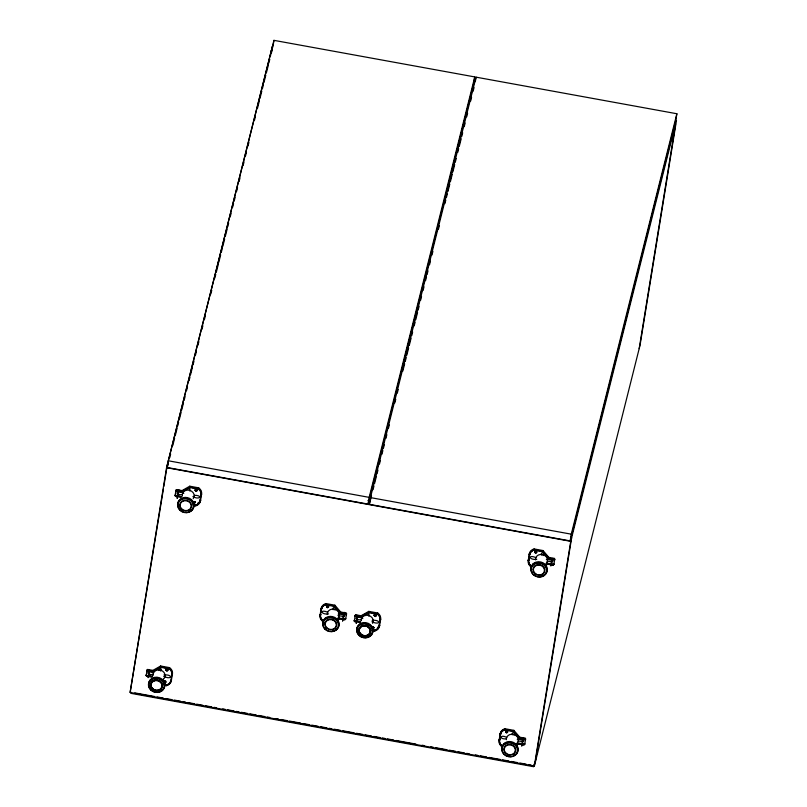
<?xml version="1.0" encoding="UTF-8"?>
<svg xmlns="http://www.w3.org/2000/svg" width="807" height="807" viewBox="0 0 807 807"><rect width="100%" height="100%" fill="white"/><g stroke="black" fill="none" stroke-linecap="round" stroke-linejoin="round"><path stroke-width="1.21" d="M164.103 682.298C165.102 679.726 166.847 684.185 164.275 682.672M372.289 627.463C373.702 625.284 374.751 629.591 372.451 628.038M177.177 498.262L178.69 489.678M178.69 489.728L178.629 490.202M342.632 620.956L344.135 612.372M344.145 612.422L344.085 612.896M169.268 668.388L169.682 668.7A6.92 6.073 14.1 0 1 171.931 674.279L170.872 680.624A6.92 6.073 14.1 0 1 166.978 685.123L164.033 684.82M164.325 685.254L166.555 685.668A7.344 6.446 14.1 0 0 171.286 680.745L172.456 673.946A7.344 6.446 14.1 0 0 169.551 667.631L160.633 666.007L152.927 670.385L147.671 669.437L146.662 670.869L152.836 671.595L160.543 667.218L169.581 669.104A6.92 6.073 14.1 0 1 171.83 674.682L171.931 674.279M196.121 505.323A6.92 6.073 14.1 0 0 200.005 500.854L201.074 494.479A6.92 6.073 14.1 0 0 198.815 488.901L189.574 487.014L189.776 486.207L198.683 487.832A7.344 6.446 14.1 0 1 201.599 494.146L200.429 500.945A7.344 6.446 14.1 0 1 195.698 505.868L193.468 505.464M201.589 494.187L201.397 494.953A7.344 6.446 14.1 0 0 198.482 488.639L198.683 487.832M323.133 620.795L322.931 621.592A7.344 6.446 14.1 0 1 320.026 615.277L321.196 608.488A7.344 6.446 14.1 0 1 325.927 603.565L334.844 605.189L340.725 612.039L345.981 612.997L346.576 613.734L345.719 618.757L344.69 619.393L339.444 618.434L337.518 619.524M320.026 615.277L320.228 614.45L321.075 614.601M320.45 615.348L320.55 614.944A6.92 6.073 14.1 0 0 322.81 620.533L323.113 621.239L322.709 620.926A6.92 6.073 14.1 0 1 320.45 615.348L321.519 608.972A6.92 6.073 14.1 0 1 325.403 604.504L325.887 604.362M377.454 613.754L377.858 614.066A6.92 6.073 14.1 0 1 380.107 619.645L379.048 625.99A6.92 6.073 14.1 0 1 375.154 630.489L372.209 630.186M372.501 630.62L374.73 631.034A7.344 6.446 14.1 0 0 379.461 626.111L380.642 619.312A7.344 6.446 14.1 0 0 377.726 612.997L368.809 611.373L361.102 615.751L355.857 614.803L354.838 616.235L361.011 616.962L368.718 612.584L377.757 614.47A6.92 6.073 14.1 0 1 380.006 620.048L380.107 619.645M503.891 729.901A6.92 6.073 14.1 0 0 500.562 734.138L499.594 740.11A6.92 6.073 14.1 0 0 501.843 745.698L501.974 746.757A7.344 6.446 14.1 0 1 499.059 740.443L500.239 733.654A7.344 6.446 14.1 0 1 504.97 728.731L513.888 730.355L519.769 737.205L525.024 738.163L525.609 738.899L524.762 743.923L518.588 743.197L516.662 744.296M500.118 739.767L499.261 739.646A7.344 6.446 14.1 0 0 499.2 740.221M502.156 746.404L501.742 746.092A6.92 6.073 14.1 0 1 499.493 740.513L500.461 734.541A6.92 6.073 14.1 0 1 504.345 730.073L513.454 731.495L519.335 738.355L525.387 739.858L525.609 738.899M531.389 566.211L530.885 566.292A6.92 6.073 14.1 0 1 528.625 560.714L529.594 554.742A6.92 6.073 14.1 0 1 533.477 550.273L533.578 549.88A6.92 6.073 14.1 0 0 529.695 554.338L528.726 560.31A6.92 6.073 14.1 0 0 530.986 565.899L531.117 566.958A7.344 6.446 14.1 0 1 528.202 560.643L529.372 553.854A7.344 6.446 14.1 0 1 534.103 548.931L543.02 550.556L548.901 557.405L554.157 558.363L554.752 559.1L553.905 564.123L547.731 563.397L545.804 564.497M528.333 561.006A7.344 6.446 14.1 0 1 528.403 559.846L529.261 559.967M357.672 615.368C357.511 614.389 355.352 628.27 356.623 621.723M523.128 738.062C522.966 737.073 520.808 750.964 522.079 744.417M149.477 670.143C149.345 668.993 147.177 682.46 148.538 675.863M552.24 558.404C552.159 557.092 549.96 570.468 551.252 564.456M534.325 766.085L570.741 541.336L676.498 120.304L640.082 345.053L534.325 766.085L130.119 692.456L166.545 467.707L272.302 46.675L271.293 52.889M163.428 488.931L130.119 692.456M163.831 486.45L167.453 464.096M167.251 467.525L168.35 460.787L273.956 40.35L474.778 76.927L473.689 83.676L368.083 504.103L167.251 467.525L168.179 463.854M131.067 692.214L130.885 693.334L533.387 766.65L534.002 764.209M145.916 675.489L152.089 676.437L146.844 675.479L146.117 674.692L146.501 676.226L151.756 677.184L152.624 675.943M146.884 669.911L146.36 675.419M181.101 496.587L180.899 497.384L175.644 496.426L175.048 495.69L181.222 496.638L175.18 495.135L176.027 490.111L176.814 489.637L182.069 490.585L189.776 486.207L189.605 487.236M148.791 674.339L149.134 672.241M177.933 494.54L178.266 492.441M159.009 670.546C158.001 666.774 162.984 668.045 160.643 671.051M189.847 491.06L189.978 488.608L188.445 488.881M165.001 682.228L165.122 681.481M166.938 670.244L167.059 669.497M194.134 502.428L194.255 501.682M196.081 490.444C193.155 488.487 197.705 494.025 196.666 489.496M270.385 56.49L271.394 50.286M272.857 47.088L273.956 40.35M327.561 606.945L327.682 606.198M333.22 609.729C332.151 606.138 337.054 607.046 334.915 610.042M334.683 606.218L334.844 605.189L334.411 606.329L340.302 613.189L346.344 614.692L346.576 613.734M343.217 618.283L343.55 616.185M337.629 619.937L339.555 618.838L344.811 619.796L345.194 619.08M368.083 504.103L369.172 497.364L474.778 76.927M369.354 504.335L370.443 497.596L476.049 77.159L676.881 113.747L675.782 120.485L570.186 540.912L369.354 504.335L371.502 495.78M354.091 620.855L360.265 621.804L355.019 620.845L354.293 620.058L354.091 620.855L354.677 621.592L359.932 622.55L361.405 624.265M355.06 615.277L354.535 620.785M356.966 619.705L357.309 617.607M368.648 612.402L368.809 611.373L368.607 612.18L360.911 616.558L361.102 615.751L361.597 616.407M368.88 616.225L369.021 613.774L367.488 614.046M373.177 627.594L373.298 626.847M375.114 615.61C371.573 613.673 377.827 619.14 375.205 614.884M475.323 81.658L476.049 77.159M506.604 732.11L506.725 731.364M535.747 552.311L535.868 551.564M512.253 734.895C511.184 731.303 516.097 732.211 513.958 735.197M541.396 555.095C540.387 551.322 545.381 552.593 543.03 555.589M513.716 731.374L513.888 730.355L513.686 731.152L504.768 729.528A7.344 6.446 14.1 0 0 500.037 734.451L500.239 733.654M522.422 742.4L522.765 740.301M516.672 745.103L518.598 744.004L523.854 744.962L524.661 744.326L518.487 743.6L516.561 744.69M545.804 565.303L547.731 564.204L552.987 565.162L553.804 564.527L547.63 563.8L545.703 564.89M533.387 766.65L533.568 765.53M570.186 540.912L571.275 534.173L676.881 113.747M535.223 762.474L571.649 537.724M639.174 348.654L675.59 123.905M177.711 495.902L177.207 498.191M200.005 500.854L200.106 500.431A6.92 6.073 14.1 0 1 196.222 504.92L193.276 504.617M200.429 500.945L200.63 500.108L199.783 499.957M170.862 680.654L170.973 680.23A6.92 6.073 14.1 0 1 167.079 684.719L164.134 684.417M379.048 626.02L379.139 625.617A6.92 6.073 14.1 0 1 375.255 630.085L372.309 629.783M379.461 626.111L379.673 625.274L378.826 625.122M343.036 619.251L342.642 620.926M169.712 457.751L170.63 454.079M172.779 445.525L174.625 438.191M175.24 435.75L177.076 428.416M177.691 425.975L178.609 422.303M179.225 419.862L181.071 412.528M181.686 410.077L183.522 402.754M184.137 400.302L185.065 396.64M186.599 390.527L187.517 386.856M189.05 380.753L189.968 377.081M190.583 374.64L192.429 367.306M193.044 364.865L193.962 361.193M195.496 355.08L196.424 351.418M197.957 345.305L198.875 341.643M201.942 329.417L202.87 325.756M204.403 319.643L205.321 315.971M210.849 293.97L211.767 290.308M214.844 278.082L215.762 274.42M216.377 271.979L218.213 264.646M218.828 262.194L220.674 254.861M221.289 252.42L222.207 248.758M222.823 246.306L224.659 238.973M225.274 236.532L227.12 229.198M227.735 226.757L228.653 223.085M230.187 216.972L231.105 213.31M232.648 207.197L233.566 203.535M234.181 201.084L235.099 197.422M236.633 191.309L237.561 187.648M239.094 181.535L240.012 177.863M243.078 165.647L244.007 161.975M245.54 155.872L246.458 152.2M247.991 146.087L248.919 142.425M254.437 120.425L255.365 116.753M257.514 108.199L259.35 100.865M259.965 98.424L261.811 91.09M262.426 88.649L263.344 84.977M263.96 82.536L265.796 75.202M266.411 72.761L268.257 65.428M268.872 62.976L269.79 59.315M271.323 53.201L272.241 49.54M176.027 490.111L175.795 491.07L181.968 491.796L189.675 487.418L198.714 489.304A6.92 6.073 14.1 0 1 200.973 494.883L201.074 494.479M175.048 495.69L175.25 494.893M176.219 491.15L176.723 490.838M175.825 490.918L176.814 489.637M175.644 496.426L175.845 495.629M176.612 490.434L181.868 491.392L182.069 490.585L182.564 491.241M181.968 491.796L179.971 491.019M189.675 487.418L181.868 491.392M147.671 669.437L147.469 670.234L152.836 671.595M147.59 670.637L146.682 670.718M146.501 676.226L146.703 675.429M193.176 505.021L195.738 505.071M195.698 505.868L195.899 505.061M160.543 667.218L152.725 671.192L152.927 670.385L153.421 671.041M169.167 668.791L169.551 667.631M166.555 685.668L166.756 684.861A7.344 6.446 14.1 0 0 167.362 684.669M172.456 673.946L172.254 674.783A7.344 6.446 14.1 0 0 169.349 668.438L160.432 666.814L160.633 666.007L160.845 666.814M171.286 680.745L171.498 679.908A7.344 6.446 14.1 0 1 168.502 684.144M321.196 608.488L320.984 609.325A7.344 6.446 14.1 0 1 325.725 604.362L334.643 605.986L340.524 612.846L340.725 612.039M321.519 608.972L321.408 609.406A6.92 6.073 14.1 0 1 325.302 604.907L334.411 606.329M325.786 604.756L325.927 603.565M340.302 613.189L334.391 605.875M339.444 618.434L345.8 618.515L345.598 619.312M339.555 618.838L339.757 618.041M373.036 489.667L373.964 486.006M374.569 483.554L376.415 476.231M377.03 473.78L377.948 470.118M379.482 464.005L380.41 460.333M381.943 454.23L382.861 450.558M383.476 448.117L384.394 444.445M385.938 438.342L386.856 434.67M388.389 428.557L389.307 424.896M394.835 402.895L395.753 399.233M397.296 393.12L398.214 389.448M402.814 371.119L404.66 363.786M405.275 361.344L406.193 357.672M406.809 355.231L408.655 347.898M409.26 345.457L411.106 338.123M411.721 335.672L412.639 332.01M414.173 325.897L415.101 322.235M415.716 319.784L417.552 312.45M418.167 310.009L419.085 306.337M420.618 300.234L421.547 296.562M423.08 290.449L423.998 286.788M425.531 280.675L426.459 277.013M427.074 274.562L427.992 270.9M429.526 264.787L430.444 261.125M431.977 255.012L432.905 251.34M438.433 229.349L439.351 225.678M444.879 203.677L445.797 200.015M446.412 197.564L447.33 193.902M447.946 191.461L449.792 184.127M450.397 181.676L452.243 174.342M452.858 171.901L454.694 164.567M455.309 162.126L456.237 158.454M457.771 152.352L458.689 148.68M459.304 146.238L461.15 138.905M461.755 136.454L462.683 132.792M464.217 126.679L465.135 123.017M466.668 116.904L467.596 113.232M470.663 101.016L471.581 97.344M473.114 91.241L474.042 87.57M337.951 615.6L344.165 616.498M345.547 614.147L346.374 614.541M345.981 612.997L345.779 613.804L340.403 612.785M345.921 614.611L346.445 614.288M344.811 619.796L345.013 618.989M355.262 616.316L355.766 616.003M354.868 616.084L355.857 614.803M354.677 621.592L354.878 620.795M361.011 616.962L368.718 612.584M359.932 622.55L360.134 621.753M377.353 614.157L377.726 612.997M374.73 631.034L374.932 630.227M380.642 619.312L380.43 620.149A7.344 6.446 14.1 0 0 377.525 613.804L368.607 612.18M529.372 553.854L529.17 554.691A7.344 6.446 14.1 0 1 533.901 549.728L534.103 548.931M528.202 560.643L528.403 559.806M554.752 559.1L554.52 560.058L548.478 558.555L542.697 551.302L548.699 558.212L553.955 559.17L554.157 558.363M499.059 740.443L499.271 739.605M504.768 729.528L504.97 728.731M548.478 558.555L553.824 559.11L554.55 559.897M548.699 558.212L548.901 557.405L548.235 557.849M547.731 564.204L547.439 562.751M547.317 561.188L552.341 561.864M554.096 559.977L554.621 559.654M552.987 565.162L553.975 563.881L553.773 564.678M513.454 731.495L519.567 738.012M519.335 738.355L519.769 737.205L519.103 737.648M518.598 744.004L518.8 743.197M518.175 740.987L523.42 741.623M524.58 739.313L525.488 739.454M525.407 739.696L525.024 738.163M523.854 744.962L524.843 743.671L524.641 744.478M193.246 502.297L193.519 501.55M164.214 681.703L164.961 681.088L165.859 681.612M535.021 551.595C533.871 553.663 537.926 553.148 536.04 551.655C533.256 551.564 537.321 553.915 536.494 551.514M166.323 669.356C165.324 670.839 168.643 671.031 167.685 669.447M165.849 682.197L164.941 682.601L164.204 681.895M374.024 627.564L372.441 627.463M195.627 489.425C194.043 491.15 198.431 490.959 196.162 489.718M337.619 619.13L339.545 618.031M374.862 614.51C372.784 616.124 377.555 616.366 375.517 614.551M552.069 562.055C555.609 560.351 547.085 559.241 546.369 559.473M343.893 616.689C347.424 614.984 338.91 613.875 338.194 614.107M522.926 741.855C526.467 740.15 517.953 739.03 517.226 739.273M168.35 460.787L369.172 497.364M370.443 497.596L571.275 534.173M367.911 500.612L370.09 501.016M166.545 467.707L570.741 541.336M533.962 550.122L542.597 551.695M195.718 489.99L196.565 490.142M535.384 551.857L536.231 552.018M529.372 553.884L530.219 554.036M183.774 493.42C176.834 489.617 173.455 494.943 182.342 494.711M194.305 495.347C203.203 495.115 199.813 500.441 192.873 496.628M535.838 557.556C527.465 554.187 529.11 560.421 536.786 559.271M193.771 501.974L194.618 502.136M327.198 606.491L328.056 606.652M374.751 615.156L375.608 615.307M355.655 615.6L361.112 616.558M327.662 612.19C319.29 608.821 320.934 615.055 328.61 613.905M362.817 618.586C355.877 614.783 352.488 620.099 361.385 619.867M372.158 620.29C381.348 619.615 380.44 625.677 371.916 621.793M372.814 627.14L373.661 627.301M166.575 669.79L167.422 669.941M506.241 731.656L507.089 731.818M500.229 733.684L501.076 733.835M519.436 737.951L524.822 738.97M153.451 673.008C146.501 669.568 145.633 675.308 153.209 674.511M163.982 674.924C173.172 674.249 172.264 680.311 163.74 676.427M506.695 737.356C499.745 733.906 498.877 739.656 506.453 738.849M164.638 681.774L165.485 681.935M134.789 692.89L154.601 696.502M157.083 696.945L163.266 698.075M165.748 698.529L171.941 699.659M174.413 700.103L180.607 701.233M183.088 701.687L185.56 702.14M188.041 702.584L194.235 703.714M196.706 704.168L202.9 705.298M205.381 705.752L211.575 706.871M214.047 707.325L216.528 707.779M222.722 708.909L225.193 709.353M227.675 709.807L233.859 710.937M236.34 711.391L238.822 711.835M241.293 712.288L247.487 713.418M249.968 713.872L256.152 714.992M258.633 715.446L264.827 716.576M267.299 717.03L269.78 717.473M275.974 718.603L278.445 719.057M280.927 719.511L287.121 720.631M289.592 721.085L300.739 723.112M303.22 723.566L309.414 724.696M311.885 725.15L318.079 726.28M320.561 726.724L326.744 727.853M329.226 728.307L331.697 728.761M334.179 729.205L340.372 730.335M342.844 730.789L353.991 732.817M356.472 733.27L362.666 734.4M365.137 734.844L371.331 735.974M373.812 736.428L380.006 737.558M382.478 738.002L384.959 738.455M387.431 738.909L393.624 740.039M396.106 740.483L415.918 744.094M422.111 745.224L424.583 745.678M430.777 746.808L433.258 747.252M435.73 747.706L446.876 749.733M449.358 750.187L455.552 751.317M458.023 751.761L464.217 752.891M466.698 753.345L469.17 753.799M475.363 754.928L477.845 755.372M480.316 755.826L486.51 756.956M488.992 757.41L500.138 759.437M502.61 759.891L508.803 761.011M511.285 761.465L517.469 762.595M519.95 763.049L526.144 764.168M528.615 764.622L531.097 765.076M534.103 563.639L533.084 563.821L533.074 564.749M507.2 731.162C504.325 730.285 507.25 734.249 507.462 731.495M505.313 743.701L504.113 743.489L503.941 744.548M326.27 618.535L325.07 618.323L324.787 619.201M194.729 501.48L194.769 502.963L193.297 502.7M542.566 551.242L543.02 550.556L542.818 551.352L533.901 549.728A6.476 5.689 14.1 0 0 533.356 550.041M516.793 734.965L518.326 736.751M531.389 570.761A8.211 7.202 14.1 0 1 536.12 562.096A8.211 7.202 14.1 0 1 546.48 566.191A8.211 7.202 14.1 0 1 543.293 575.472M542.475 575.805A8.211 7.202 14.1 0 1 541.618 576.047M535.404 575.23A8.211 7.202 14.1 0 1 534.617 574.766M532.126 572.284A8.211 7.202 14.1 0 1 531.712 571.538M530.804 565.768A7.344 6.446 14.1 0 1 530.33 565.334M529.896 564.87A7.344 6.446 14.1 0 1 529.513 564.375M528.898 563.306A7.344 6.446 14.1 0 1 528.504 562.176M530.492 553.017A6.476 5.689 14.1 0 1 530.703 552.553M531.984 550.919A6.476 5.689 14.1 0 1 532.408 550.586M535.495 559.876A6.042 5.306 14.1 0 1 542.657 554.591A6.042 5.306 14.1 0 1 546.803 562.519M546.46 563.024A6.042 5.306 14.1 0 1 546.057 563.478M536.816 551.685A1.079 0.948 14.1 0 1 535.868 552.896A1.079 0.948 14.1 0 1 534.759 551.695M502.247 750.56A8.211 7.202 14.1 0 1 511.628 741.764A8.211 7.202 14.1 0 1 516.238 753.819M514.906 754.868A8.211 7.202 14.1 0 1 514.15 755.271M508.864 755.907A8.211 7.202 14.1 0 1 507.966 755.705M501.661 745.567A7.344 6.446 14.1 0 1 501.187 745.133M500.047 743.651A7.344 6.446 14.1 0 1 499.362 741.976M502.115 731.475A6.476 5.689 14.1 0 1 502.458 731.081M502.852 730.718A6.476 5.689 14.1 0 1 503.265 730.385M506.352 739.676A6.042 5.306 14.1 0 1 513.514 734.39A6.042 5.306 14.1 0 1 517.67 742.319M517.327 742.823A6.042 5.306 14.1 0 1 516.914 743.277M507.684 731.485A1.079 0.948 14.1 0 1 506.735 732.695A1.079 0.948 14.1 0 1 505.616 731.485A1.079 0.948 14.1 0 1 507.139 730.91M177.913 505.616A8.211 7.202 14.1 0 1 187.517 497.626A8.211 7.202 14.1 0 1 192.681 509.066M192.127 509.681A8.211 7.202 14.1 0 1 190.795 510.72M190.038 511.134A8.211 7.202 14.1 0 1 189.221 511.456M182.15 510.881A8.211 7.202 14.1 0 1 181.363 510.428M178.882 507.936A8.211 7.202 14.1 0 1 178.458 507.189M198.744 502.317A6.476 5.689 14.1 0 1 198.401 502.711M198.018 503.074A6.476 5.689 14.1 0 1 197.594 503.407M200.63 500.138A7.344 6.446 14.1 0 1 197.079 504.637M199.047 489.153A6.476 5.689 14.1 0 1 199.43 489.556M199.763 490A6.476 5.689 14.1 0 1 200.065 490.454M200.509 491.433A6.476 5.689 14.1 0 1 200.661 491.937M182.332 496.134A6.042 5.306 14.1 0 1 189.403 490.252A6.042 5.306 14.1 0 1 193.206 498.676M196.958 489.496A1.079 0.948 14.1 0 1 196.898 490.787A1.079 0.948 14.1 0 1 195.455 490.767A1.079 0.948 14.1 0 1 195.264 489.476M195.022 501.48A1.079 0.948 14.1 0 1 194.78 502.892A1.079 0.948 14.1 0 1 193.226 502.408M357.178 631.578A8.211 7.202 14.1 0 1 366.106 622.691A8.211 7.202 14.1 0 1 371.714 634.231M371.17 634.847A8.211 7.202 14.1 0 1 369.838 635.886M369.081 636.299A8.211 7.202 14.1 0 1 368.264 636.622M359.68 635.059A8.211 7.202 14.1 0 1 359.014 634.463M357.915 633.102A8.211 7.202 14.1 0 1 357.501 632.355M378.705 625.647A6.476 5.689 14.1 0 1 378.09 627.059M377.787 627.483A6.476 5.689 14.1 0 1 377.444 627.876M379.663 625.304A7.344 6.446 14.1 0 1 376.677 629.51M376.123 629.803A7.344 6.446 14.1 0 1 375.537 630.035M378.09 614.319A6.476 5.689 14.1 0 1 378.463 614.722M361.284 620.704A6.042 5.306 14.1 0 1 368.446 615.418A6.042 5.306 14.1 0 1 372.592 623.347M375.79 614.48A1.079 0.948 14.1 0 1 376.001 615.892A1.079 0.948 14.1 0 1 374.428 615.872A1.079 0.948 14.1 0 1 374.488 614.47M374.115 627.816A1.079 0.948 14.1 0 1 372.42 627.785M149.002 686.212A8.211 7.202 14.1 0 1 157.012 677.204A8.211 7.202 14.1 0 1 164.386 687.463A8.211 7.202 14.1 0 1 150.848 690.106A8.211 7.202 14.1 0 1 154.399 678.132A8.211 7.202 14.1 0 1 164.457 687.503M164.003 688.189A8.211 7.202 14.1 0 1 162.358 690.035M161.662 690.52A8.211 7.202 14.1 0 1 160.896 690.933M160.089 691.256A8.211 7.202 14.1 0 1 159.231 691.498M154.722 691.357A8.211 7.202 14.1 0 1 153.844 691.064M153.017 690.681A8.211 7.202 14.1 0 1 152.23 690.227M150.243 688.442A8.211 7.202 14.1 0 1 149.325 686.989M169.914 668.953A6.476 5.689 14.1 0 1 170.287 669.356M170.63 669.8A6.476 5.689 14.1 0 1 170.923 670.254M153.098 675.338A6.042 5.306 14.1 0 1 160.593 670.133A6.042 5.306 14.1 0 1 164.073 678.475M163.67 678.929A6.042 5.306 14.1 0 1 163.206 679.343M167.977 669.517A1.079 0.948 14.1 0 1 167.049 670.819A1.079 0.948 14.1 0 1 165.99 669.487M165.748 682.621A1.079 0.948 14.1 0 1 164.245 682.429M164.184 681.259A1.079 0.948 14.1 0 1 165.879 681.279M323.214 625.395A8.211 7.202 14.1 0 1 332.585 616.598A8.211 7.202 14.1 0 1 337.205 628.663M336.569 629.218A8.211 7.202 14.1 0 1 335.107 630.106M333.442 630.681A8.211 7.202 14.1 0 1 332.555 630.832M326.442 629.399A8.211 7.202 14.1 0 1 324.454 627.624M325.09 624.336A6.042 5.306 14.1 0 1 325.039 622.54M323.193 619.857A6.476 5.689 14.1 0 1 322.78 619.473M322.629 620.401A7.344 6.446 14.1 0 1 322.154 619.968M321.721 619.504A7.344 6.446 14.1 0 1 321.004 618.485M320.722 617.94A7.344 6.446 14.1 0 1 320.228 614.48M322.154 608.135A6.476 5.689 14.1 0 1 322.316 607.651M327.309 614.51A6.042 5.306 14.1 0 1 334.481 609.224A6.042 5.306 14.1 0 1 338.627 617.153M338.284 617.658A6.042 5.306 14.1 0 1 337.881 618.112M327.844 605.643A1.079 0.948 14.1 0 1 328.429 607.247M327.965 607.5A1.079 0.948 14.1 0 1 326.613 606.824A1.079 0.948 14.1 0 1 327.289 605.643M166.05 670.113C167.473 673.018 168.33 667.893 166.05 670.113M326.674 606.814C327.642 609.719 329.75 604.786 326.956 606.067C327.138 609.144 329.367 604.978 326.674 606.814M505.717 731.979C507.139 734.884 507.996 729.76 505.717 731.979M193.418 501.944C194.003 504.274 195.99 500.955 193.418 501.944M534.991 573.313A5.609 4.933 14.1 0 0 544.301 571.538A5.609 4.933 14.1 0 0 537.422 565.132A5.609 4.933 14.1 0 0 534.991 573.313M534.718 573.474A6.042 5.306 14.1 0 0 544.745 571.558A6.042 5.306 14.1 0 0 537.331 564.658A6.042 5.306 14.1 0 0 534.718 573.474M533.235 574.655A8.211 7.202 14.1 0 0 546.843 572.052A8.211 7.202 14.1 0 0 536.786 562.681A8.211 7.202 14.1 0 0 533.235 574.655M533.488 574.594A7.777 6.829 14.1 0 0 546.379 572.133A7.777 6.829 14.1 0 0 536.857 563.256A7.777 6.829 14.1 0 0 533.488 574.594M505.858 753.113A5.609 4.933 14.1 0 0 515.169 751.337A5.609 4.933 14.1 0 0 508.289 744.932A5.609 4.933 14.1 0 0 505.858 753.113M505.575 753.274A6.042 5.306 14.1 0 0 515.602 751.357A6.042 5.306 14.1 0 0 508.198 744.457A6.042 5.306 14.1 0 0 505.575 753.274M504.103 754.444A8.211 7.202 14.1 0 0 517.711 751.852A8.211 7.202 14.1 0 0 507.653 742.48A8.211 7.202 14.1 0 0 504.103 754.444M504.345 754.394A7.777 6.829 14.1 0 0 517.247 751.932A7.777 6.829 14.1 0 0 507.714 743.055A7.777 6.829 14.1 0 0 504.345 754.394M181.746 508.975A5.609 4.933 14.1 0 0 191.047 507.2A5.609 4.933 14.1 0 0 184.167 500.784A5.609 4.933 14.1 0 0 181.746 508.975M181.444 509.227A6.042 5.306 14.1 0 0 191.471 507.31A6.042 5.306 14.1 0 0 184.057 500.411A6.042 5.306 14.1 0 0 181.444 509.227M179.981 510.306A8.211 7.202 14.1 0 0 193.599 507.704A8.211 7.202 14.1 0 0 183.532 498.333A8.211 7.202 14.1 0 0 179.981 510.306M180.233 510.246A7.777 6.829 14.1 0 0 193.135 507.795A7.777 6.829 14.1 0 0 183.603 498.908A7.777 6.829 14.1 0 0 180.233 510.246M360.779 634.141A5.609 4.933 14.1 0 0 370.09 632.355A5.609 4.933 14.1 0 0 363.211 625.95A5.609 4.933 14.1 0 0 360.779 634.141M360.81 634.04A5.609 4.933 14.1 0 0 370.12 632.264A5.609 4.933 14.1 0 0 363.241 625.849A5.609 4.933 14.1 0 0 360.81 634.04M360.507 634.292A6.042 5.306 14.1 0 0 370.534 632.375A6.042 5.306 14.1 0 0 363.12 625.475A6.042 5.306 14.1 0 0 360.507 634.292M360.487 634.393A6.042 5.306 14.1 0 0 370.504 632.476A6.042 5.306 14.1 0 0 363.1 625.576A6.042 5.306 14.1 0 0 360.487 634.393M359.024 635.472A8.211 7.202 14.1 0 0 372.632 632.87A8.211 7.202 14.1 0 0 362.575 623.498A8.211 7.202 14.1 0 0 359.024 635.472M359.276 635.412A7.777 6.829 14.1 0 0 372.168 632.95A7.777 6.829 14.1 0 0 362.636 624.073A7.777 6.829 14.1 0 0 359.276 635.412M152.604 688.774A5.609 4.933 14.1 0 0 161.914 686.999A5.609 4.933 14.1 0 0 155.035 680.583A5.609 4.933 14.1 0 0 152.634 688.674A5.609 4.933 14.1 0 0 161.935 686.898A5.609 4.933 14.1 0 0 155.055 680.483A5.609 4.933 14.1 0 0 152.604 688.774M152.331 688.926A6.042 5.306 14.1 0 0 162.358 687.009A6.042 5.306 14.1 0 0 154.944 680.109A6.042 5.306 14.1 0 0 152.331 688.926A6.042 5.306 14.1 0 0 162.328 687.11A6.042 5.306 14.1 0 0 154.924 680.21A6.042 5.306 14.1 0 0 152.301 689.027M151.101 690.046A7.777 6.829 14.1 0 0 163.992 687.584A7.777 6.829 14.1 0 0 154.46 678.707A7.777 6.829 14.1 0 0 151.101 690.046M326.845 627.846A5.609 4.933 14.1 0 0 336.146 626.071A5.609 4.933 14.1 0 0 329.266 619.665A5.609 4.933 14.1 0 0 326.845 627.846M326.542 628.108A6.042 5.306 14.1 0 0 336.569 626.192A6.042 5.306 14.1 0 0 329.155 619.292A6.042 5.306 14.1 0 0 326.542 628.108M325.06 629.289A8.211 7.202 14.1 0 0 338.668 626.686A8.211 7.202 14.1 0 0 328.61 617.315A8.211 7.202 14.1 0 0 325.06 629.289M325.312 629.228A7.777 6.829 14.1 0 0 338.204 626.767A7.777 6.829 14.1 0 0 328.671 617.89A7.777 6.829 14.1 0 0 325.312 629.228"/></g></svg>
